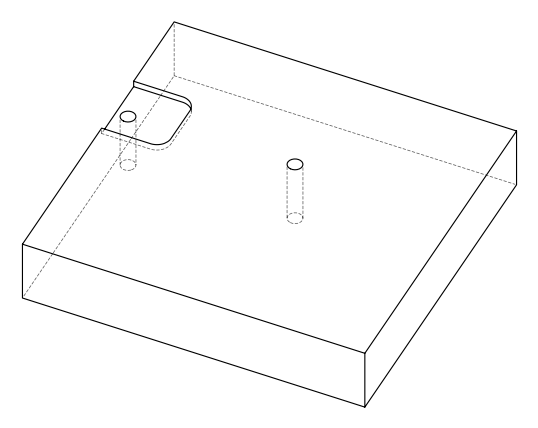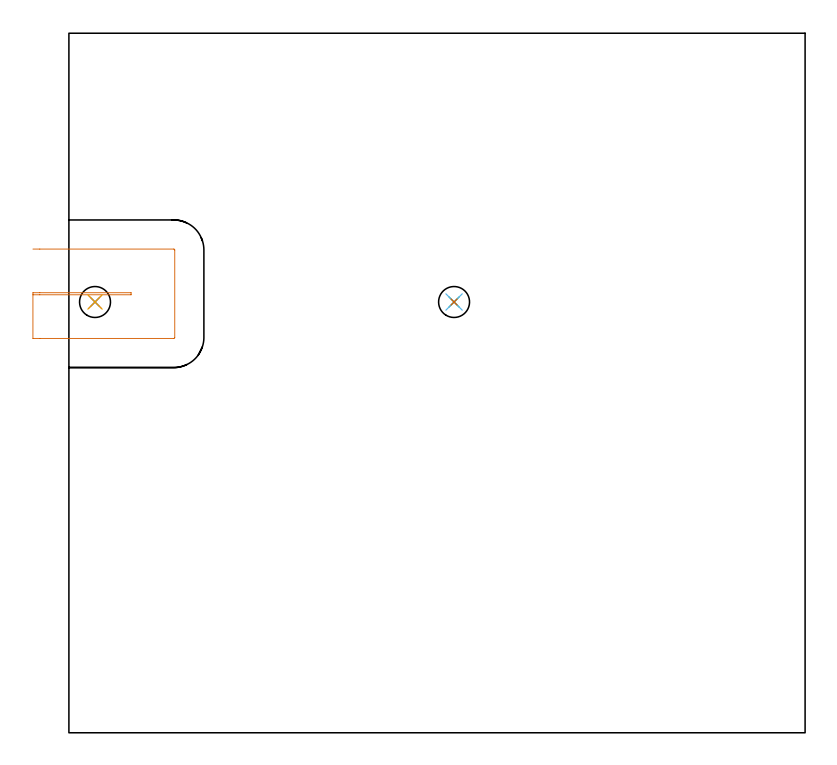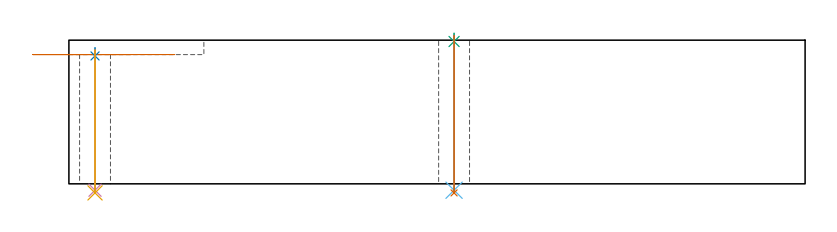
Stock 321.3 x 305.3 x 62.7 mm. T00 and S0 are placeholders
(PLAN: 7 operations, 5 tool changes, 1.7 min)
(1 MILL_SLOT | SLOT_PARTIAL_RECTANGULAR | UGT0201_109 | Follow Part, ap 6.35, ae 75% | 0.61 min | 23436 mm3)
(2 SPOT_DRILL | STEP1HOLE | NXT0321_9005460120000 | 0.03 min | 2 mm3)
(3 SPOT_DRILL_1 | STEP1HOLE_1 | NXT0321_9005460120000 | 0.03 min | 1 mm3)
(4 DRILL_THROUGH_HOLE_INTO_CENTER | STEP1HOLE | NXT0301_042 | 0.25 min | 2218 mm3)
(5 DRILL_TO_ENLARGE_THROUGH_HOLE | STEP1HOLE | NXT0301_102 | 0.25 min | 5838 mm3)
(6 DRILL_THROUGH_HOLE_INTO_CENTER_1 | STEP1HOLE_1 | NXT0301_042 | 0.27 min | 2466 mm3)
(7 DRILL_TO_ENLARGE_THROUGH_HOLE_1 | STEP1HOLE_1 | NXT0301_102 | 0.28 min | 6490 mm3)
(TOOL UGT0201_109 | End Mill 25.4 mm | D25.4 FL25 Z2)
(TOOL NXT0321_9005460120000 | NC Spot Drill, 142deg, 12mm, Carbide, Uncoated | D12 PA142 FL30 Z2)
(TOOL NXT0301_042 | Carbide Drill 7.1mm [860.1-0710-057A1-MM 2214] | D7.1 PA140 FL85 Z2)
(TOOL NXT0301_102 | Carbide Drill 13.5mm [860.1-1350-108A1-MM 2214] | D13.5 PA140 FL123 Z2)
(OP 1 MILL_SLOT)
G17 G21 G94 G90
T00 M6
G54
G17 G0 G90 X-15.7 Y191.15 S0 M3
G43 Z72.7 H0
Z56.4
G94 G1 X-12.7 F250.
X27.15 F500.
Y192.05
X-12.7
X-15.7 F250.
Y172.1
X-12.7
X45.8 F500.
G3 X46.2 Y172.5 R0.4
G1 Y210.7
G3 X45.8 Y211.1 R0.4
G1 X-12.7
X-15.7 F250.
G0 Z72.7
M5
M2
(OP 2 SPOT_DRILL)
G17 G21 G94 G90
T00 M6
G54
G17 G0 G90 X11.4 Y188. S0 M3
G43 Z72.7 H0
G94 G81 G98 Z55.819 F250. R59.4
G80
M5
M2
(OP 3 SPOT_DRILL_1)
G17 G21 G94 G90
T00 M6
G54
G17 G0 G90 X168.1 Y188. S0 M3
G43 Z72.7 H0
G94 G81 G98 Z62.119 F250. R65.7
G80
M5
M2
(OP 4 DRILL_THROUGH_HOLE_INTO_CENTER)
G17 G21 G94 G90
T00 M6
G54
G17 G0 G90 X11.4 Y188. S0 M3
G43 Z72.7 H1
G94 G73 G98 Z-2.792 F250. Q6.577 R58.4
G80
M5
M2
(OP 5 DRILL_TO_ENLARGE_THROUGH_HOLE)
G17 G21 G94 G90
T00 M6
G54
G17 G0 G90 X11.4 Y188. S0 M3
G43 Z72.7 H1
G94 G73 G98 Z-3.957 F250. Q12.071 R58.4
G80
M5
M2
(OP 6 DRILL_THROUGH_HOLE_INTO_CENTER_1)
G17 G21 G94 G90
T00 M6
G54
G17 G0 G90 X168.1 Y188. S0 M3
G43 Z72.7 H1
G94 G73 G98 Z-2.792 F250. Q6.549 R64.7
G80
M5
M2
(OP 7 DRILL_TO_ENLARGE_THROUGH_HOLE_1)
G17 G21 G94 G90
T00 M6
G54
G17 G0 G90 X168.1 Y188. S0 M3
G43 Z72.7 H1
G94 G73 G98 Z-3.957 F250. Q13.331 R64.7
G80
M5
M2
